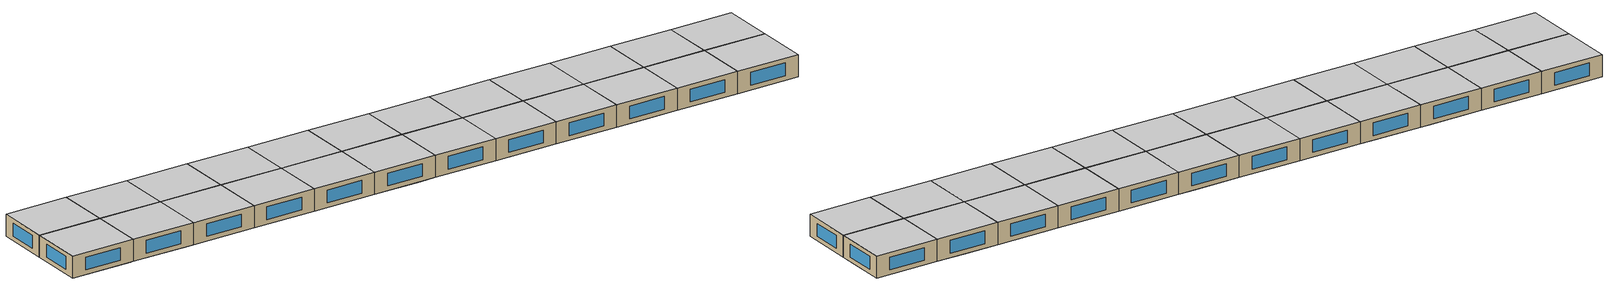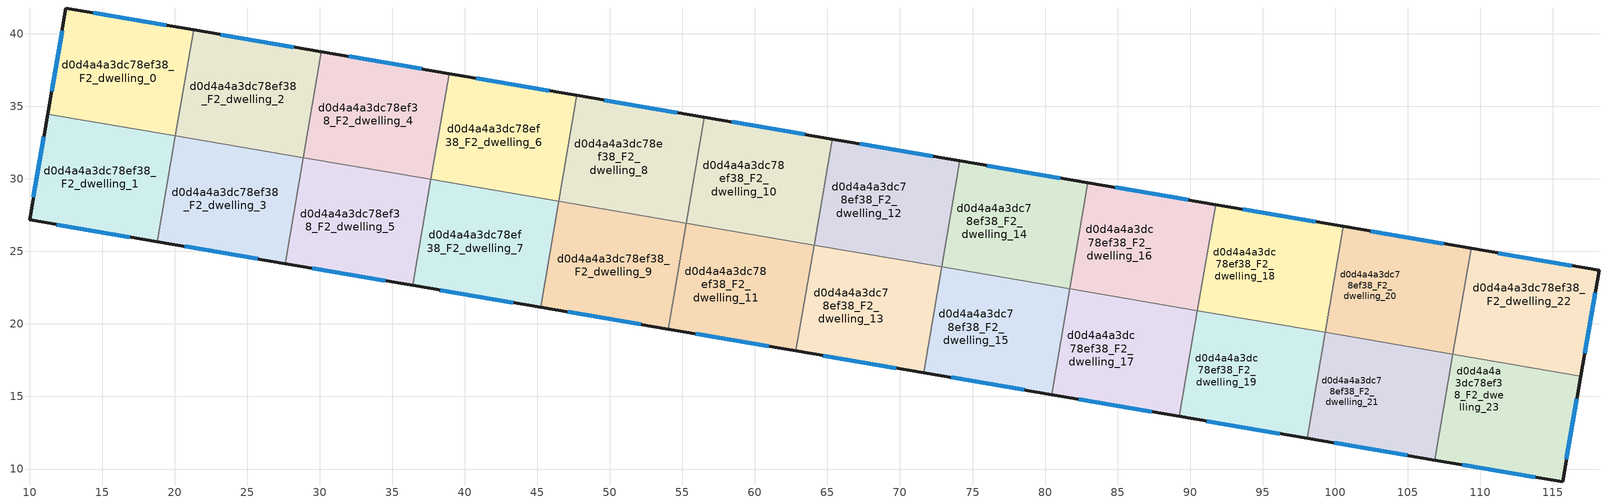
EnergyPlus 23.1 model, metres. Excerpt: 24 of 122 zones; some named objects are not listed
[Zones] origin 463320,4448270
d0d4a4a3dc78ef38_F2_dwelling_0
 floor to d0d4a4a3dc78ef38_F1_dwelling_0 (EU_floor_Construction): 20.95,40.33 19.7,33.03 11.25,34.47 12.51,41.78 z6
 floor to d0d4a4a3dc78ef38_F1_dwelling_2 (EU_floor_Construction): 21.3,40.27 20.06,32.97 19.7,33.03 20.95,40.33 z6
 wall outside (EU_wall_Construction): 21.3,40.27 12.51,41.78 11.25,34.47 z6:9
 wall to d0d4a4a3dc78ef38_F2_dwelling_1 (EU_wall_Construction): 11.25,34.47 20.05,32.96 z6:9
 wall to d0d4a4a3dc78ef38_F2_dwelling_2 (EU_wall_Construction): 20.06,32.97 21.3,40.27 z6:9
 window (EU_Window_Construction): 12.24,40.21 11.52,36.03 / 19.42,40.59 14.39,41.45 z6.64:8.36
 ceiling to d0d4a4a3dc78ef38_F3_dwelling_0 (EU_floor_Construction): 20.05,32.96 21.3,40.27 12.51,41.78 11.25,34.47 z9
d0d4a4a3dc78ef38_F2_dwelling_1
 floor to d0d4a4a3dc78ef38_F1_dwelling_1 (EU_floor_Construction): 19.7,33.02 18.46,25.72 10,27.17 11.25,34.47 z6
 floor to d0d4a4a3dc78ef38_F1_dwelling_3 (EU_floor_Construction): 20.05,32.96 18.81,25.66 18.46,25.72 19.7,33.02 z6
 wall outside (EU_wall_Construction): 11.25,34.47 10,27.17 18.81,25.66 z6:9
 wall to d0d4a4a3dc78ef38_F2_dwelling_3 (EU_wall_Construction): 18.81,25.66 20.05,32.96 z6:9
 window (EU_Window_Construction): 10.98,32.91 10.27,28.73 / 11.88,26.85 16.92,25.99 z6.64:8.36
 ceiling to d0d4a4a3dc78ef38_F3_dwelling_1 (EU_floor_Construction): 18.81,25.66 20.05,32.96 11.25,34.47 10,27.17 z9
d0d4a4a3dc78ef38_F2_dwelling_10
 floor to d0d4a4a3dc78ef38_F1_dwelling_10 (EU_floor_Construction): 63.22,33.1 61.97,25.8 55.27,26.95 56.52,34.25 z6
 floor to d0d4a4a3dc78ef38_F1_dwelling_12 (EU_floor_Construction): 65.33,32.74 64.08,25.44 61.97,25.8 63.22,33.1 z6
 wall outside (EU_wall_Construction): 65.33,32.74 56.52,34.25 z6:9
 wall to d0d4a4a3dc78ef38_F2_dwelling_11 (EU_wall_Construction): 55.27,26.95 64.08,25.44 z6:9
 wall to d0d4a4a3dc78ef38_F2_dwelling_8 (EU_wall_Construction): 56.52,34.25 55.27,26.95 z6:9
 wall to d0d4a4a3dc78ef38_F2_dwelling_12 (EU_wall_Construction): 64.08,25.44 65.33,32.74 z6:9
 window (EU_Window_Construction): 63.44,33.07 58.41,33.93 z6.64:8.36
 ceiling to d0d4a4a3dc78ef38_F3_dwelling_10 (EU_floor_Construction): 64.08,25.44 65.33,32.74 56.52,34.25 55.27,26.95 z9
d0d4a4a3dc78ef38_F2_dwelling_11
 floor to d0d4a4a3dc78ef38_F1_dwelling_11 (EU_floor_Construction): 61.97,25.8 60.72,18.5 54.03,19.65 55.27,26.95 z6
 floor to d0d4a4a3dc78ef38_F1_dwelling_13 (EU_floor_Construction): 64.08,25.44 62.83,18.14 60.72,18.5 61.97,25.8 z6
 wall outside (EU_wall_Construction): 54.03,19.64 62.83,18.14 z6:9
 wall to d0d4a4a3dc78ef38_F2_dwelling_9 (EU_wall_Construction): 55.27,26.95 54.03,19.64 z6:9
 wall to d0d4a4a3dc78ef38_F2_dwelling_13 (EU_wall_Construction): 62.83,18.14 64.08,25.44 z6:9
 window (EU_Window_Construction): 55.91,19.32 60.94,18.46 z6.64:8.36
 ceiling to d0d4a4a3dc78ef38_F3_dwelling_11 (EU_floor_Construction): 62.83,18.14 64.08,25.44 55.27,26.95 54.03,19.64 z9
d0d4a4a3dc78ef38_F2_dwelling_12
 floor to d0d4a4a3dc78ef38_F1_dwelling_12 (EU_floor_Construction): 71.67,31.66 70.42,24.36 64.08,25.44 65.33,32.74 z6
 floor to d0d4a4a3dc78ef38_F1_dwelling_14 (EU_floor_Construction): 74.14,31.24 72.89,23.94 70.42,24.36 71.67,31.66 z6
 wall outside (EU_wall_Construction): 74.14,31.24 65.33,32.74 z6:9
 wall to d0d4a4a3dc78ef38_F2_dwelling_14 (EU_wall_Construction): 72.89,23.94 74.14,31.24 z6:9
 wall to d0d4a4a3dc78ef38_F2_dwelling_13 (EU_wall_Construction): 64.08,25.44 72.89,23.94 z6:9
 window (EU_Window_Construction): 72.25,31.56 67.22,32.42 z6.64:8.36
 ceiling to d0d4a4a3dc78ef38_F3_dwelling_12 (EU_floor_Construction): 72.89,23.94 74.14,31.24 65.33,32.74 64.08,25.44 z9
d0d4a4a3dc78ef38_F2_dwelling_13
 floor to d0d4a4a3dc78ef38_F1_dwelling_13 (EU_floor_Construction): 70.42,24.36 69.17,17.06 62.83,18.14 64.08,25.44 z6
 floor to d0d4a4a3dc78ef38_F1_dwelling_15 (EU_floor_Construction): 72.89,23.94 71.64,16.63 69.17,17.06 70.42,24.36 z6
 wall outside (EU_wall_Construction): 62.83,18.14 71.64,16.63 z6:9
 wall to d0d4a4a3dc78ef38_F2_dwelling_15 (EU_wall_Construction): 71.64,16.63 72.89,23.94 z6:9
 window (EU_Window_Construction): 64.72,17.82 69.75,16.96 z6.64:8.36
 ceiling to d0d4a4a3dc78ef38_F3_dwelling_13 (EU_floor_Construction): 71.64,16.63 72.89,23.94 64.08,25.44 62.83,18.14 z9
d0d4a4a3dc78ef38_F2_dwelling_14
 floor to d0d4a4a3dc78ef38_F1_dwelling_14 (EU_floor_Construction): 80.12,30.21 78.88,22.91 72.89,23.94 74.14,31.24 z6
 floor to d0d4a4a3dc78ef38_F1_dwelling_16 (EU_floor_Construction): 82.94,29.73 81.69,22.43 78.88,22.91 80.12,30.21 z6
 wall outside (EU_wall_Construction): 82.94,29.73 74.14,31.24 z6:9
 wall to d0d4a4a3dc78ef38_F2_dwelling_15 (EU_wall_Construction): 72.89,23.94 81.69,22.43 z6:9
 wall to d0d4a4a3dc78ef38_F2_dwelling_16 (EU_wall_Construction): 81.69,22.43 82.94,29.73 z6:9
 window (EU_Window_Construction): 81.05,30.05 76.02,30.91 z6.64:8.36
 ceiling to d0d4a4a3dc78ef38_F3_dwelling_14 (EU_floor_Construction): 81.69,22.43 82.94,29.73 74.14,31.24 72.89,23.94 z9
d0d4a4a3dc78ef38_F2_dwelling_15
 floor to d0d4a4a3dc78ef38_F1_dwelling_15 (EU_floor_Construction): 78.87,22.91 77.63,15.61 71.64,16.63 72.89,23.94 z6
 floor to d0d4a4a3dc78ef38_F1_dwelling_17 (EU_floor_Construction): 81.69,22.43 80.44,15.13 77.63,15.61 78.87,22.91 z6
 wall outside (EU_wall_Construction): 71.64,16.63 80.44,15.13 z6:9
 wall to d0d4a4a3dc78ef38_F2_dwelling_17 (EU_wall_Construction): 80.44,15.13 81.69,22.43 z6:9
 window (EU_Window_Construction): 73.52,16.31 78.56,15.45 z6.64:8.36
 ceiling to d0d4a4a3dc78ef38_F3_dwelling_15 (EU_floor_Construction): 80.44,15.13 81.69,22.43 72.89,23.94 71.64,16.63 z9
d0d4a4a3dc78ef38_F2_dwelling_16
 floor to d0d4a4a3dc78ef38_F1_dwelling_16 (EU_floor_Construction): 88.58,28.77 87.33,21.47 81.69,22.43 82.94,29.73 z6
 floor to d0d4a4a3dc78ef38_F1_dwelling_18 (EU_floor_Construction): 91.75,28.22 90.5,20.92 87.33,21.47 88.58,28.77 z6
 wall outside (EU_wall_Construction): 91.75,28.22 82.94,29.73 z6:9
 wall to d0d4a4a3dc78ef38_F2_dwelling_17 (EU_wall_Construction): 81.69,22.43 90.5,20.92 z6:9
 wall to d0d4a4a3dc78ef38_F2_dwelling_18 (EU_wall_Construction): 90.5,20.92 91.75,28.22 z6:9
 window (EU_Window_Construction): 89.86,28.55 84.83,29.41 z6.64:8.36
 ceiling to d0d4a4a3dc78ef38_F3_dwelling_16 (EU_floor_Construction): 90.5,20.92 91.75,28.22 82.94,29.73 81.69,22.43 z9
d0d4a4a3dc78ef38_F2_dwelling_17
 floor to d0d4a4a3dc78ef38_F1_dwelling_17 (EU_floor_Construction): 87.33,21.47 86.08,14.17 80.44,15.13 81.69,22.43 z6
 floor to d0d4a4a3dc78ef38_F1_dwelling_19 (EU_floor_Construction): 90.5,20.92 89.25,13.62 86.08,14.17 87.33,21.47 z6
 wall outside (EU_wall_Construction): 80.44,15.13 89.25,13.62 z6:9
 wall to d0d4a4a3dc78ef38_F2_dwelling_19 (EU_wall_Construction): 89.25,13.62 90.5,20.92 z6:9
 window (EU_Window_Construction): 82.33,14.81 87.37,13.95 z6.64:8.36
 ceiling to d0d4a4a3dc78ef38_F3_dwelling_17 (EU_floor_Construction): 89.25,13.62 90.5,20.92 81.69,22.43 80.44,15.13 z9
d0d4a4a3dc78ef38_F2_dwelling_18
 floor to d0d4a4a3dc78ef38_F1_dwelling_18 (EU_floor_Construction): 97.03,27.32 95.79,20.02 90.5,20.92 91.75,28.22 z6
 floor to d0d4a4a3dc78ef38_F1_dwelling_20 (EU_floor_Construction): 100.56,26.72 99.31,19.42 95.79,20.02 97.03,27.32 z6
 wall outside (EU_wall_Construction): 100.56,26.72 91.75,28.22 z6:9
 wall to d0d4a4a3dc78ef38_F2_dwelling_20 (EU_wall_Construction): 99.31,19.42 100.56,26.72 z6:9
 wall to d0d4a4a3dc78ef38_F2_dwelling_19 (EU_wall_Construction): 90.5,20.92 99.31,19.42 z6:9
 window (EU_Window_Construction): 98.67,27.04 93.64,27.9 z6.64:8.36
 ceiling to d0d4a4a3dc78ef38_F3_dwelling_18 (EU_floor_Construction): 99.31,19.42 100.56,26.72 91.75,28.22 90.5,20.92 z9
d0d4a4a3dc78ef38_F2_dwelling_19
 floor to d0d4a4a3dc78ef38_F1_dwelling_19 (EU_floor_Construction): 95.79,20.02 94.54,12.72 89.25,13.62 90.5,20.92 z6
 floor to d0d4a4a3dc78ef38_F1_dwelling_21 (EU_floor_Construction): 99.31,19.42 98.06,12.12 94.54,12.72 95.79,20.02 z6
 wall outside (EU_wall_Construction): 89.25,13.62 98.06,12.12 z6:9
 wall to d0d4a4a3dc78ef38_F2_dwelling_21 (EU_wall_Construction): 98.06,12.12 99.31,19.42 z6:9
 window (EU_Window_Construction): 91.14,13.3 96.17,12.44 z6.64:8.36
 ceiling to d0d4a4a3dc78ef38_F3_dwelling_19 (EU_floor_Construction): 98.06,12.12 99.31,19.42 90.5,20.92 89.25,13.62 z9
d0d4a4a3dc78ef38_F2_dwelling_2
 floor to d0d4a4a3dc78ef38_F1_dwelling_2 (EU_floor_Construction): 29.4,38.89 28.16,31.58 20.06,32.97 21.3,40.27 z6
 floor to d0d4a4a3dc78ef38_F1_dwelling_4 (EU_floor_Construction): 30.11,38.77 28.86,31.46 28.16,31.58 29.4,38.89 z6
 wall outside (EU_wall_Construction): 30.11,38.77 21.3,40.27 z6:9
 wall to d0d4a4a3dc78ef38_F2_dwelling_4 (EU_wall_Construction): 28.86,31.46 30.11,38.77 z6:9
 wall to d0d4a4a3dc78ef38_F2_dwelling_3 (EU_wall_Construction): 20.06,32.97 28.86,31.46 z6:9
 window (EU_Window_Construction): 28.22,39.09 23.19,39.95 z6.64:8.36
 ceiling to d0d4a4a3dc78ef38_F3_dwelling_2 (EU_floor_Construction): 28.86,31.46 30.11,38.77 21.3,40.27 20.06,32.97 z9
d0d4a4a3dc78ef38_F2_dwelling_20
 floor to d0d4a4a3dc78ef38_F1_dwelling_20 (EU_floor_Construction): 105.49,25.87 104.24,18.58 99.31,19.42 100.56,26.72 z6
 floor to d0d4a4a3dc78ef38_F1_dwelling_22 (EU_floor_Construction): 109.36,25.21 108.53,20.35 104.66,21.01 105.49,25.87 z6
 floor to d0d4a4a3dc78ef38_F1_dwelling_24 (EU_floor_Construction): 108.53,20.35 108.12,17.91 104.24,18.58 104.66,21.01 z6
 wall outside (EU_wall_Construction): 109.36,25.21 100.56,26.72 z6:9
 wall to d0d4a4a3dc78ef38_F2_dwelling_21 (EU_wall_Construction): 99.31,19.42 108.12,17.91 z6:9
 wall to d0d4a4a3dc78ef38_F2_dwelling_22 (EU_wall_Construction): 108.12,17.92 109.36,25.21 z6:9
 window (EU_Window_Construction): 107.48,25.53 102.44,26.4 z6.64:8.36
 ceiling to d0d4a4a3dc78ef38_F3_dwelling_20 (EU_floor_Construction): 108.12,17.91 109.36,25.21 100.56,26.72 99.31,19.42 z9
d0d4a4a3dc78ef38_F2_dwelling_21
 floor to d0d4a4a3dc78ef38_F1_dwelling_23 (EU_floor_Construction): 108.12,17.91 106.87,10.61 102.99,11.28 104.24,18.58 z6
 floor adiabatic (EU_floor_Construction): 104.24,18.58 102.99,11.28 98.06,12.12 99.31,19.42 z6
 wall outside (EU_wall_Construction): 98.06,12.12 106.87,10.61 z6:9
 wall to d0d4a4a3dc78ef38_F2_dwelling_23 (EU_wall_Construction): 106.87,10.61 108.12,17.91 z6:9
 window (EU_Window_Construction): 99.95,11.8 104.98,10.94 z6.64:8.36
 ceiling to d0d4a4a3dc78ef38_F3_dwelling_21 (EU_floor_Construction): 106.87,10.61 108.12,17.91 99.31,19.42 98.06,12.12 z9
d0d4a4a3dc78ef38_F2_dwelling_22
 floor to d0d4a4a3dc78ef38_F1_dwelling_22 (EU_floor_Construction): 118.18,23.7 117.34,18.84 108.53,20.35 109.36,25.21 z6
 floor to d0d4a4a3dc78ef38_F1_dwelling_24 (EU_floor_Construction): 117.34,18.84 116.93,16.41 108.12,17.92 108.53,20.35 z6
 wall outside (EU_wall_Construction): 116.93,16.41 118.18,23.7 109.36,25.21 z6:9
 wall to d0d4a4a3dc78ef38_F2_dwelling_23 (EU_wall_Construction): 108.12,17.92 116.93,16.41 z6:9
 window (EU_Window_Construction): 117.2,17.97 117.91,22.14 / 116.29,24.03 111.25,24.89 z6.64:8.36
 ceiling to d0d4a4a3dc78ef38_F3_dwelling_22 (EU_floor_Construction): 116.93,16.41 118.18,23.7 109.36,25.21 108.12,17.92 z9
d0d4a4a3dc78ef38_F2_dwelling_23
 floor to d0d4a4a3dc78ef38_F1_dwelling_23 (EU_floor_Construction): 112.7,17.13 111.45,9.83 106.87,10.61 108.12,17.91 z6
 floor to d0d4a4a3dc78ef38_F1_dwelling_24 (EU_floor_Construction): 116.93,16.41 115.67,9.11 111.45,9.83 112.7,17.13 108.12,17.91 z6
 wall outside (EU_wall_Construction): 106.87,10.61 115.67,9.11 116.93,16.41 z6:9
 window (EU_Window_Construction): 115.94,10.67 116.66,14.85 / 108.75,10.29 113.78,9.43 z6.64:8.36
 ceiling to d0d4a4a3dc78ef38_F3_dwelling_23 (EU_floor_Construction): 115.67,9.11 116.93,16.41 108.12,17.92 106.87,10.61 z9
d0d4a4a3dc78ef38_F2_dwelling_3
 floor to d0d4a4a3dc78ef38_F1_dwelling_3 (EU_floor_Construction): 28.16,31.58 26.91,24.28 18.81,25.66 20.06,32.97 z6
 floor to d0d4a4a3dc78ef38_F1_dwelling_5 (EU_floor_Construction): 28.86,31.46 27.61,24.16 26.91,24.28 28.16,31.58 z6
 wall outside (EU_wall_Construction): 18.81,25.66 27.61,24.16 z6:9
 wall to d0d4a4a3dc78ef38_F2_dwelling_5 (EU_wall_Construction): 27.61,24.16 28.86,31.46 z6:9
 window (EU_Window_Construction): 20.69,25.34 25.72,24.48 z6.64:8.36
 ceiling to d0d4a4a3dc78ef38_F3_dwelling_3 (EU_floor_Construction): 27.61,24.16 28.86,31.46 20.06,32.97 18.81,25.66 z9
d0d4a4a3dc78ef38_F2_dwelling_4
 floor to d0d4a4a3dc78ef38_F1_dwelling_4 (EU_floor_Construction): 37.86,37.44 36.61,30.14 28.86,31.46 30.11,38.77 z6
 floor to d0d4a4a3dc78ef38_F1_dwelling_6 (EU_floor_Construction): 38.91,37.26 37.66,29.96 36.61,30.14 37.86,37.44 z6
 wall outside (EU_wall_Construction): 38.91,37.26 30.11,38.77 z6:9
 wall to d0d4a4a3dc78ef38_F2_dwelling_6 (EU_wall_Construction): 37.66,29.96 38.91,37.26 z6:9
 wall to d0d4a4a3dc78ef38_F2_dwelling_5 (EU_wall_Construction): 28.86,31.46 37.66,29.96 z6:9
 window (EU_Window_Construction): 37.03,37.58 31.99,38.44 z6.64:8.36
 ceiling to d0d4a4a3dc78ef38_F3_dwelling_4 (EU_floor_Construction): 37.66,29.96 38.91,37.26 30.11,38.77 28.86,31.46 z9
d0d4a4a3dc78ef38_F2_dwelling_5
 floor to d0d4a4a3dc78ef38_F1_dwelling_5 (EU_floor_Construction): 36.61,30.14 35.36,22.84 27.61,24.16 28.86,31.46 z6
 floor to d0d4a4a3dc78ef38_F1_dwelling_7 (EU_floor_Construction): 37.66,29.96 36.41,22.66 35.36,22.84 36.61,30.14 z6
 wall outside (EU_wall_Construction): 27.61,24.16 36.41,22.66 z6:9
 wall to d0d4a4a3dc78ef38_F2_dwelling_7 (EU_wall_Construction): 36.41,22.66 37.66,29.96 z6:9
 window (EU_Window_Construction): 29.5,23.84 34.53,22.98 z6.64:8.36
 ceiling to d0d4a4a3dc78ef38_F3_dwelling_5 (EU_floor_Construction): 36.41,22.66 37.66,29.96 28.86,31.46 27.61,24.16 z9
d0d4a4a3dc78ef38_F2_dwelling_6
 floor to d0d4a4a3dc78ef38_F1_dwelling_6 (EU_floor_Construction): 46.31,36 45.06,28.69 37.66,29.96 38.91,37.26 z6
 floor to d0d4a4a3dc78ef38_F1_dwelling_8 (EU_floor_Construction): 47.72,35.75 46.47,28.45 45.06,28.69 46.31,36 z6
 wall outside (EU_wall_Construction): 47.72,35.75 38.91,37.26 z6:9
 wall to d0d4a4a3dc78ef38_F2_dwelling_7 (EU_wall_Construction): 37.66,29.96 46.47,28.45 45.22,21.15 z6:9
 wall to d0d4a4a3dc78ef38_F2_dwelling_9 (EU_wall_Construction): 45.22,21.15 46.47,28.45 z6:9
 wall to d0d4a4a3dc78ef38_F2_dwelling_8 (EU_wall_Construction): 46.47,28.45 47.72,35.75 z6:9
 window (EU_Window_Construction): 45.83,36.08 40.8,36.94 z6.64:8.36
 ceiling to d0d4a4a3dc78ef38_F3_dwelling_6 (EU_floor_Construction): 46.47,28.45 47.72,35.75 38.91,37.26 37.66,29.96 z9
d0d4a4a3dc78ef38_F2_dwelling_7
 floor to d0d4a4a3dc78ef38_F1_dwelling_7 (EU_floor_Construction): 45.06,28.69 43.81,21.39 36.41,22.66 37.66,29.96 z6
 floor to d0d4a4a3dc78ef38_F1_dwelling_9 (EU_floor_Construction): 46.47,28.45 45.22,21.15 43.81,21.39 45.06,28.69 z6
 wall outside (EU_wall_Construction): 36.41,22.66 45.22,21.15 z6:9
 window (EU_Window_Construction): 38.3,22.33 43.33,21.47 z6.64:8.36
 ceiling to d0d4a4a3dc78ef38_F3_dwelling_7 (EU_floor_Construction): 45.22,21.15 46.47,28.45 37.66,29.96 36.41,22.66 z9
d0d4a4a3dc78ef38_F2_dwelling_8
 floor to d0d4a4a3dc78ef38_F1_dwelling_8 (EU_floor_Construction): 54.76,34.55 53.51,27.25 46.47,28.45 47.72,35.75 z6
 floor to d0d4a4a3dc78ef38_F1_dwelling_10 (EU_floor_Construction): 56.52,34.25 55.27,26.95 53.51,27.25 54.76,34.55 z6
 wall outside (EU_wall_Construction): 56.52,34.25 47.72,35.75 z6:9
 wall to d0d4a4a3dc78ef38_F2_dwelling_9 (EU_wall_Construction): 46.47,28.45 55.27,26.95 z6:9
 window (EU_Window_Construction): 54.64,34.57 49.6,35.43 z6.64:8.36
 ceiling to d0d4a4a3dc78ef38_F3_dwelling_8 (EU_floor_Construction): 55.27,26.95 56.52,34.25 47.72,35.75 46.47,28.45 z9
d0d4a4a3dc78ef38_F2_dwelling_9
 floor adiabatic (EU_floor_Construction): 55.27,26.95 54.03,19.64 45.22,21.15 46.47,28.45 z6
 wall outside (EU_wall_Construction): 45.22,21.15 54.03,19.64 z6:9
 window (EU_Window_Construction): 47.11,20.83 52.14,19.97 z6.64:8.36
 ceiling to d0d4a4a3dc78ef38_F3_dwelling_9 (EU_floor_Construction): 54.03,19.64 55.27,26.95 46.47,28.45 45.22,21.15 z9
[Building]
EU S2 Campaign: North Axis=0; Terrain=City; Solar Distribution=FullExterior
[Site:Location]
Yerevan-Zvartnots.Intl.AP: Latitude=40.15; Longitude=44.383; Time Zone=4; Elevation=854
[SizingPeriod:WeatherFileDays]
AnnualSizingPeriod: Begin Month=1; Begin Day of Month=1; End Month=12; End Day of Month=31; Day of Week for Start Day=Monday; Use Weather File Daylight Saving Period=No; Use Weather File Rain and Snow Indicators=No
[MATERIAL]
EU_InternalMass_Material: Roughness=MediumRough; Thickness=0.1; Conductivity=1; Density=1800; Specific Heat=900; Thermal Absorptance=0.9; Solar Absorptance=0.7; Visible Absorptance=0.7
[MATERIAL:NOMASS] Roughness=MediumRough; Thermal Absorptance=0.9; Solar Absorptance=0.7; Visible Absorptance=0.7
Name | Thermal Resistance
EU_wall_NoMass | 1.05043
EU_floor_NoMass | 0.478065
[WINDOWMATERIAL:SIMPLEGLAZINGSYSTEM]
EU_Window_SimpleGlazing: UFactor=2.5566; Solar Heat Gain Coefficient=0.75; Visible Transmittance=0.75
[CONSTRUCTION]
EU_wall_Construction: EU_wall_NoMass
EU_floor_Construction: EU_floor_NoMass
EU_Window_Construction: EU_Window_SimpleGlazing
EU_InternalMass_Construction: EU_InternalMass_Material
[ZONE] Type=1; Multiplier=1; Ceiling Height=autocalculate; Floor Area=autocalculate; Part of Total Floor Area=Yes
Name | Volume
d0d4a4a3dc78ef38_F2_dwelling_0 | 198.545
d0d4a4a3dc78ef38_F2_dwelling_1; d0d4a4a3dc78ef38_F2_dwelling_14 | 198.53
d0d4a4a3dc78ef38_F2_dwelling_10 | 198.547
d0d4a4a3dc78ef38_F2_dwelling_11; d0d4a4a3dc78ef38_F2_dwelling_13 | 198.533
d0d4a4a3dc78ef38_F2_dwelling_12; d0d4a4a3dc78ef38_F2_dwelling_20 | 198.52
d0d4a4a3dc78ef38_F2_dwelling_15 | 198.542
d0d4a4a3dc78ef38_F2_dwelling_16 | 198.549
d0d4a4a3dc78ef38_F2_dwelling_17 | 198.564
d0d4a4a3dc78ef38_F2_dwelling_18 | 198.514
d0d4a4a3dc78ef38_F2_dwelling_19 | 198.536
d0d4a4a3dc78ef38_F2_dwelling_2 | 198.519
d0d4a4a3dc78ef38_F2_dwelling_21 | 198.556
d0d4a4a3dc78ef38_F2_dwelling_22; d0d4a4a3dc78ef38_F2_dwelling_3 | 198.531
d0d4a4a3dc78ef38_F2_dwelling_23 | 198.546
d0d4a4a3dc78ef38_F2_dwelling_4 | 198.548
d0d4a4a3dc78ef38_F2_dwelling_5 | 198.56
d0d4a4a3dc78ef38_F2_dwelling_6 | 198.539
d0d4a4a3dc78ef38_F2_dwelling_7 | 198.523
d0d4a4a3dc78ef38_F2_dwelling_8 | 198.534
d0d4a4a3dc78ef38_F2_dwelling_9 | 198.537
[INTERNALMASS] Construction=EU_InternalMass_Construction
Name | Zone or ZoneList | Surface Area
d0d4a4a3dc78ef38_F2_dwelling_0_EU_InternalMass | d0d4a4a3dc78ef38_F2_dwelling_0 | 66.1833
d0d4a4a3dc78ef38_F2_dwelling_1_EU_InternalMass | d0d4a4a3dc78ef38_F2_dwelling_1 | 66.1776
d0d4a4a3dc78ef38_F2_dwelling_2_EU_InternalMass | d0d4a4a3dc78ef38_F2_dwelling_2 | 66.1735
d0d4a4a3dc78ef38_F2_dwelling_3_EU_InternalMass | d0d4a4a3dc78ef38_F2_dwelling_3 | 66.1829
d0d4a4a3dc78ef38_F2_dwelling_4_EU_InternalMass | d0d4a4a3dc78ef38_F2_dwelling_4 | 66.1764
d0d4a4a3dc78ef38_F2_dwelling_5_EU_InternalMass | d0d4a4a3dc78ef38_F2_dwelling_5 | 66.1832
d0d4a4a3dc78ef38_F2_dwelling_6_EU_InternalMass | d0d4a4a3dc78ef38_F2_dwelling_6 | 66.1834
d0d4a4a3dc78ef38_F2_dwelling_7_EU_InternalMass | d0d4a4a3dc78ef38_F2_dwelling_7 | 66.1763
d0d4a4a3dc78ef38_F2_dwelling_8_EU_InternalMass | d0d4a4a3dc78ef38_F2_dwelling_8 | 66.178
d0d4a4a3dc78ef38_F2_dwelling_9_EU_InternalMass | d0d4a4a3dc78ef38_F2_dwelling_9 | 66.1815
d0d4a4a3dc78ef38_F2_dwelling_10_EU_InternalMass | d0d4a4a3dc78ef38_F2_dwelling_10 | 66.1824
d0d4a4a3dc78ef38_F2_dwelling_11_EU_InternalMass | d0d4a4a3dc78ef38_F2_dwelling_11 | 66.1796
d0d4a4a3dc78ef38_F2_dwelling_12_EU_InternalMass | d0d4a4a3dc78ef38_F2_dwelling_12 | 66.1736
d0d4a4a3dc78ef38_F2_dwelling_13_EU_InternalMass | d0d4a4a3dc78ef38_F2_dwelling_13 | 66.1788
d0d4a4a3dc78ef38_F2_dwelling_14_EU_InternalMass | d0d4a4a3dc78ef38_F2_dwelling_14 | 66.1765
d0d4a4a3dc78ef38_F2_dwelling_15_EU_InternalMass | d0d4a4a3dc78ef38_F2_dwelling_15 | 66.1805
d0d4a4a3dc78ef38_F2_dwelling_16_EU_InternalMass | d0d4a4a3dc78ef38_F2_dwelling_16 | 66.1829
d0d4a4a3dc78ef38_F2_dwelling_17_EU_InternalMass | d0d4a4a3dc78ef38_F2_dwelling_17 | 66.186
d0d4a4a3dc78ef38_F2_dwelling_18_EU_InternalMass | d0d4a4a3dc78ef38_F2_dwelling_18 | 66.1734
d0d4a4a3dc78ef38_F2_dwelling_19_EU_InternalMass | d0d4a4a3dc78ef38_F2_dwelling_19 | 66.181
d0d4a4a3dc78ef38_F2_dwelling_20_EU_InternalMass | d0d4a4a3dc78ef38_F2_dwelling_20 | 66.1735
d0d4a4a3dc78ef38_F2_dwelling_21_EU_InternalMass | d0d4a4a3dc78ef38_F2_dwelling_21 | 66.1856
d0d4a4a3dc78ef38_F2_dwelling_22_EU_InternalMass | d0d4a4a3dc78ef38_F2_dwelling_22 | 66.1774
d0d4a4a3dc78ef38_F2_dwelling_23_EU_InternalMass | d0d4a4a3dc78ef38_F2_dwelling_23 | 66.1834
[OTHEREQUIPMENT] Fuel Type=Electricity; Design Level Calculation Method=Watts/Area; Power per Zone Floor Area=1; Fraction Latent=0; Fraction Radiant=0; Fraction Lost=0; Carbon Dioxide Generation Rate=0; EndUse Subcategory=EU_Step8_InternalGains
Name | Zone or ZoneList or Space or SpaceList | Schedule
EU_Step8_InternalGain_d0d4a4a3dc78ef38_F2_dwelling_0_f000 | d0d4a4a3dc78ef38_F2_dwelling_0 | EU_Step8_GainSchedule_d0d4a4a3dc78ef38_F2_dwelling_0_f000
EU_Step8_InternalGain_d0d4a4a3dc78ef38_F2_dwelling_1_f000 | d0d4a4a3dc78ef38_F2_dwelling_1 | EU_Step8_GainSchedule_d0d4a4a3dc78ef38_F2_dwelling_1_f000
EU_Step8_InternalGain_d0d4a4a3dc78ef38_F2_dwelling_2_f000 | d0d4a4a3dc78ef38_F2_dwelling_2 | EU_Step8_GainSchedule_d0d4a4a3dc78ef38_F2_dwelling_2_f000
EU_Step8_InternalGain_d0d4a4a3dc78ef38_F2_dwelling_3_f000 | d0d4a4a3dc78ef38_F2_dwelling_3 | EU_Step8_GainSchedule_d0d4a4a3dc78ef38_F2_dwelling_3_f000
EU_Step8_InternalGain_d0d4a4a3dc78ef38_F2_dwelling_4_f000 | d0d4a4a3dc78ef38_F2_dwelling_4 | EU_Step8_GainSchedule_d0d4a4a3dc78ef38_F2_dwelling_4_f000
EU_Step8_InternalGain_d0d4a4a3dc78ef38_F2_dwelling_5_f000 | d0d4a4a3dc78ef38_F2_dwelling_5 | EU_Step8_GainSchedule_d0d4a4a3dc78ef38_F2_dwelling_5_f000
EU_Step8_InternalGain_d0d4a4a3dc78ef38_F2_dwelling_6_f000 | d0d4a4a3dc78ef38_F2_dwelling_6 | EU_Step8_GainSchedule_d0d4a4a3dc78ef38_F2_dwelling_6_f000
EU_Step8_InternalGain_d0d4a4a3dc78ef38_F2_dwelling_7_f000 | d0d4a4a3dc78ef38_F2_dwelling_7 | EU_Step8_GainSchedule_d0d4a4a3dc78ef38_F2_dwelling_7_f000
EU_Step8_InternalGain_d0d4a4a3dc78ef38_F2_dwelling_8_f000 | d0d4a4a3dc78ef38_F2_dwelling_8 | EU_Step8_GainSchedule_d0d4a4a3dc78ef38_F2_dwelling_8_f000
EU_Step8_InternalGain_d0d4a4a3dc78ef38_F2_dwelling_9_f000 | d0d4a4a3dc78ef38_F2_dwelling_9 | EU_Step8_GainSchedule_d0d4a4a3dc78ef38_F2_dwelling_9_f000
EU_Step8_InternalGain_d0d4a4a3dc78ef38_F2_dwelling_10_f000 | d0d4a4a3dc78ef38_F2_dwelling_10 | EU_Step8_GainSchedule_d0d4a4a3dc78ef38_F2_dwelling_10_f000
EU_Step8_InternalGain_d0d4a4a3dc78ef38_F2_dwelling_11_f000 | d0d4a4a3dc78ef38_F2_dwelling_11 | EU_Step8_GainSchedule_d0d4a4a3dc78ef38_F2_dwelling_11_f000
EU_Step8_InternalGain_d0d4a4a3dc78ef38_F2_dwelling_12_f000 | d0d4a4a3dc78ef38_F2_dwelling_12 | EU_Step8_GainSchedule_d0d4a4a3dc78ef38_F2_dwelling_12_f000
EU_Step8_InternalGain_d0d4a4a3dc78ef38_F2_dwelling_13_f000 | d0d4a4a3dc78ef38_F2_dwelling_13 | EU_Step8_GainSchedule_d0d4a4a3dc78ef38_F2_dwelling_13_f000
EU_Step8_InternalGain_d0d4a4a3dc78ef38_F2_dwelling_14_f000 | d0d4a4a3dc78ef38_F2_dwelling_14 | EU_Step8_GainSchedule_d0d4a4a3dc78ef38_F2_dwelling_14_f000
EU_Step8_InternalGain_d0d4a4a3dc78ef38_F2_dwelling_15_f000 | d0d4a4a3dc78ef38_F2_dwelling_15 | EU_Step8_GainSchedule_d0d4a4a3dc78ef38_F2_dwelling_15_f000
EU_Step8_InternalGain_d0d4a4a3dc78ef38_F2_dwelling_16_f000 | d0d4a4a3dc78ef38_F2_dwelling_16 | EU_Step8_GainSchedule_d0d4a4a3dc78ef38_F2_dwelling_16_f000
EU_Step8_InternalGain_d0d4a4a3dc78ef38_F2_dwelling_17_f000 | d0d4a4a3dc78ef38_F2_dwelling_17 | EU_Step8_GainSchedule_d0d4a4a3dc78ef38_F2_dwelling_17_f000
EU_Step8_InternalGain_d0d4a4a3dc78ef38_F2_dwelling_18_f000 | d0d4a4a3dc78ef38_F2_dwelling_18 | EU_Step8_GainSchedule_d0d4a4a3dc78ef38_F2_dwelling_18_f000
EU_Step8_InternalGain_d0d4a4a3dc78ef38_F2_dwelling_19_f000 | d0d4a4a3dc78ef38_F2_dwelling_19 | EU_Step8_GainSchedule_d0d4a4a3dc78ef38_F2_dwelling_19_f000
EU_Step8_InternalGain_d0d4a4a3dc78ef38_F2_dwelling_20_f000 | d0d4a4a3dc78ef38_F2_dwelling_20 | EU_Step8_GainSchedule_d0d4a4a3dc78ef38_F2_dwelling_20_f000
EU_Step8_InternalGain_d0d4a4a3dc78ef38_F2_dwelling_21_f000 | d0d4a4a3dc78ef38_F2_dwelling_21 | EU_Step8_GainSchedule_d0d4a4a3dc78ef38_F2_dwelling_21_f000
EU_Step8_InternalGain_d0d4a4a3dc78ef38_F2_dwelling_22_f000 | d0d4a4a3dc78ef38_F2_dwelling_22 | EU_Step8_GainSchedule_d0d4a4a3dc78ef38_F2_dwelling_22_f000
EU_Step8_InternalGain_d0d4a4a3dc78ef38_F2_dwelling_23_f000 | d0d4a4a3dc78ef38_F2_dwelling_23 | EU_Step8_GainSchedule_d0d4a4a3dc78ef38_F2_dwelling_23_f000
[ZONEVENTILATION:DESIGNFLOWRATE] Schedule=EU_AlwaysOn; Design Flow Rate Calculation Method=AirChanges/Hour; Air Changes per Hour=0.557805; Ventilation Type=Natural; Fan Pressure Rise=0; Fan Total Efficiency=1; Constant Term Coefficient=1; Temperature Term Coefficient=0; Velocity Term Coefficient=0; Velocity Squared Term Coefficient=0; Minimum Indoor Temperature=-100; Maximum Indoor Temperature=100; Delta Temperature=-100; Minimum Outdoor Temperature=-100; Maximum Outdoor Temperature=100; Maximum Wind Speed=40
Name | Zone or ZoneList or Space or SpaceList
EU_ConstantAir_d0d4a4a3dc78ef38_F2_dwelling_0 | d0d4a4a3dc78ef38_F2_dwelling_0
EU_ConstantAir_d0d4a4a3dc78ef38_F2_dwelling_1 | d0d4a4a3dc78ef38_F2_dwelling_1
EU_ConstantAir_d0d4a4a3dc78ef38_F2_dwelling_2 | d0d4a4a3dc78ef38_F2_dwelling_2
EU_ConstantAir_d0d4a4a3dc78ef38_F2_dwelling_3 | d0d4a4a3dc78ef38_F2_dwelling_3
EU_ConstantAir_d0d4a4a3dc78ef38_F2_dwelling_4 | d0d4a4a3dc78ef38_F2_dwelling_4
EU_ConstantAir_d0d4a4a3dc78ef38_F2_dwelling_5 | d0d4a4a3dc78ef38_F2_dwelling_5
EU_ConstantAir_d0d4a4a3dc78ef38_F2_dwelling_6 | d0d4a4a3dc78ef38_F2_dwelling_6
EU_ConstantAir_d0d4a4a3dc78ef38_F2_dwelling_7 | d0d4a4a3dc78ef38_F2_dwelling_7
EU_ConstantAir_d0d4a4a3dc78ef38_F2_dwelling_8 | d0d4a4a3dc78ef38_F2_dwelling_8
EU_ConstantAir_d0d4a4a3dc78ef38_F2_dwelling_9 | d0d4a4a3dc78ef38_F2_dwelling_9
EU_ConstantAir_d0d4a4a3dc78ef38_F2_dwelling_10 | d0d4a4a3dc78ef38_F2_dwelling_10
EU_ConstantAir_d0d4a4a3dc78ef38_F2_dwelling_11 | d0d4a4a3dc78ef38_F2_dwelling_11
EU_ConstantAir_d0d4a4a3dc78ef38_F2_dwelling_12 | d0d4a4a3dc78ef38_F2_dwelling_12
EU_ConstantAir_d0d4a4a3dc78ef38_F2_dwelling_13 | d0d4a4a3dc78ef38_F2_dwelling_13
EU_ConstantAir_d0d4a4a3dc78ef38_F2_dwelling_14 | d0d4a4a3dc78ef38_F2_dwelling_14
EU_ConstantAir_d0d4a4a3dc78ef38_F2_dwelling_15 | d0d4a4a3dc78ef38_F2_dwelling_15
EU_ConstantAir_d0d4a4a3dc78ef38_F2_dwelling_16 | d0d4a4a3dc78ef38_F2_dwelling_16
EU_ConstantAir_d0d4a4a3dc78ef38_F2_dwelling_17 | d0d4a4a3dc78ef38_F2_dwelling_17
EU_ConstantAir_d0d4a4a3dc78ef38_F2_dwelling_18 | d0d4a4a3dc78ef38_F2_dwelling_18
EU_ConstantAir_d0d4a4a3dc78ef38_F2_dwelling_19 | d0d4a4a3dc78ef38_F2_dwelling_19
EU_ConstantAir_d0d4a4a3dc78ef38_F2_dwelling_20 | d0d4a4a3dc78ef38_F2_dwelling_20
EU_ConstantAir_d0d4a4a3dc78ef38_F2_dwelling_21 | d0d4a4a3dc78ef38_F2_dwelling_21
EU_ConstantAir_d0d4a4a3dc78ef38_F2_dwelling_22 | d0d4a4a3dc78ef38_F2_dwelling_22
EU_ConstantAir_d0d4a4a3dc78ef38_F2_dwelling_23 | d0d4a4a3dc78ef38_F2_dwelling_23
[HVACTEMPLATE:ZONE:IDEALLOADSAIRSYSTEM] System Availability Schedule=EU_AlwaysOn; Maximum Heating Supply Air Temperature=50; Minimum Cooling Supply Air Temperature=13; Maximum Heating Supply Air Humidity Ratio=0.0156; Minimum Cooling Supply Air Humidity Ratio=0.0077; Heating Limit=NoLimit; Cooling Limit=NoLimit; Heating Availability Schedule=EU_AlwaysOn; Cooling Availability Schedule=EU_CoolingOff; Dehumidification Control Type=ConstantSensibleHeatRatio; Cooling Sensible Heat Ratio=0.7; Dehumidification Setpoint=60; Humidification Control Type=None; Humidification Setpoint=30; Outdoor Air Method=None; Outdoor Air Flow Rate per Person=0.00944; Outdoor Air Flow Rate per Zone Floor Area=0; Outdoor Air Flow Rate per Zone=0; Demand Controlled Ventilation Type=None; Outdoor Air Economizer Type=NoEconomizer; Heat Recovery Type=None; Sensible Heat Recovery Effectiveness=0.7; Latent Heat Recovery Effectiveness=0.65
Name | Template Thermostat
d0d4a4a3dc78ef38_F2_dwelling_0 | EU_HeatOnly_d0d4a4a3dc78ef38_F2_dwelling_0
d0d4a4a3dc78ef38_F2_dwelling_1 | EU_HeatOnly_d0d4a4a3dc78ef38_F2_dwelling_1
d0d4a4a3dc78ef38_F2_dwelling_2 | EU_HeatOnly_d0d4a4a3dc78ef38_F2_dwelling_2
d0d4a4a3dc78ef38_F2_dwelling_3 | EU_HeatOnly_d0d4a4a3dc78ef38_F2_dwelling_3
d0d4a4a3dc78ef38_F2_dwelling_4 | EU_HeatOnly_d0d4a4a3dc78ef38_F2_dwelling_4
d0d4a4a3dc78ef38_F2_dwelling_5 | EU_HeatOnly_d0d4a4a3dc78ef38_F2_dwelling_5
d0d4a4a3dc78ef38_F2_dwelling_6 | EU_HeatOnly_d0d4a4a3dc78ef38_F2_dwelling_6
d0d4a4a3dc78ef38_F2_dwelling_7 | EU_HeatOnly_d0d4a4a3dc78ef38_F2_dwelling_7
d0d4a4a3dc78ef38_F2_dwelling_8 | EU_HeatOnly_d0d4a4a3dc78ef38_F2_dwelling_8
d0d4a4a3dc78ef38_F2_dwelling_9 | EU_HeatOnly_d0d4a4a3dc78ef38_F2_dwelling_9
d0d4a4a3dc78ef38_F2_dwelling_10 | EU_HeatOnly_d0d4a4a3dc78ef38_F2_dwelling_10
d0d4a4a3dc78ef38_F2_dwelling_11 | EU_HeatOnly_d0d4a4a3dc78ef38_F2_dwelling_11
d0d4a4a3dc78ef38_F2_dwelling_12 | EU_HeatOnly_d0d4a4a3dc78ef38_F2_dwelling_12
d0d4a4a3dc78ef38_F2_dwelling_13 | EU_HeatOnly_d0d4a4a3dc78ef38_F2_dwelling_13
d0d4a4a3dc78ef38_F2_dwelling_14 | EU_HeatOnly_d0d4a4a3dc78ef38_F2_dwelling_14
d0d4a4a3dc78ef38_F2_dwelling_15 | EU_HeatOnly_d0d4a4a3dc78ef38_F2_dwelling_15
d0d4a4a3dc78ef38_F2_dwelling_16 | EU_HeatOnly_d0d4a4a3dc78ef38_F2_dwelling_16
d0d4a4a3dc78ef38_F2_dwelling_17 | EU_HeatOnly_d0d4a4a3dc78ef38_F2_dwelling_17
d0d4a4a3dc78ef38_F2_dwelling_18 | EU_HeatOnly_d0d4a4a3dc78ef38_F2_dwelling_18
d0d4a4a3dc78ef38_F2_dwelling_19 | EU_HeatOnly_d0d4a4a3dc78ef38_F2_dwelling_19
d0d4a4a3dc78ef38_F2_dwelling_20 | EU_HeatOnly_d0d4a4a3dc78ef38_F2_dwelling_20
d0d4a4a3dc78ef38_F2_dwelling_21 | EU_HeatOnly_d0d4a4a3dc78ef38_F2_dwelling_21
d0d4a4a3dc78ef38_F2_dwelling_22 | EU_HeatOnly_d0d4a4a3dc78ef38_F2_dwelling_22
d0d4a4a3dc78ef38_F2_dwelling_23 | EU_HeatOnly_d0d4a4a3dc78ef38_F2_dwelling_23
[SIZING:ZONE] Zone Cooling Design Supply Air Temperature Input Method=SupplyAirTemperature; Zone Cooling Design Supply Air Temperature=13; Zone Heating Design Supply Air Temperature Input Method=SupplyAirTemperature; Zone Heating Design Supply Air Temperature=50; Zone Cooling Design Supply Air Humidity Ratio=0.008; Zone Heating Design Supply Air Humidity Ratio=0.008; Cooling Design Air Flow Method=DesignDay; Cooling Design Air Flow Rate=0; Cooling Minimum Air Flow per Zone Floor Area=0.000762; Cooling Minimum Air Flow=0; Cooling Minimum Air Flow Fraction=0.2; Heating Design Air Flow Method=DesignDay; Heating Design Air Flow Rate=0; Heating Maximum Air Flow per Zone Floor Area=0.002032; Heating Maximum Air Flow=0.141576; Heating Maximum Air Flow Fraction=0.3; Account for Dedicated Outdoor Air System=No; Dedicated Outdoor Air System Control Strategy=NeutralSupplyAir; Dedicated Outdoor Air Low Setpoint Temperature for Design=autosize; Dedicated Outdoor Air High Setpoint Temperature for Design=autosize; Zone Load Sizing Method=Sensible Load Only No Latent Load; Zone Latent Cooling Design Supply Air Humidity Ratio Input Method=HumidityRatioDifference; Zone Cooling Design Supply Air Humidity Ratio Difference=0.005; Zone Latent Heating Design Supply Air Humidity Ratio Input Method=HumidityRatioDifference; Zone Humidification Design Supply Air Humidity Ratio Difference=0.005
d0d4a4a3dc78ef38_F2_dwelling_0; d0d4a4a3dc78ef38_F2_dwelling_1; d0d4a4a3dc78ef38_F2_dwelling_2; d0d4a4a3dc78ef38_F2_dwelling_3; d0d4a4a3dc78ef38_F2_dwelling_4; d0d4a4a3dc78ef38_F2_dwelling_5; d0d4a4a3dc78ef38_F2_dwelling_6; d0d4a4a3dc78ef38_F2_dwelling_7; d0d4a4a3dc78ef38_F2_dwelling_8; d0d4a4a3dc78ef38_F2_dwelling_9; d0d4a4a3dc78ef38_F2_dwelling_10; d0d4a4a3dc78ef38_F2_dwelling_11; d0d4a4a3dc78ef38_F2_dwelling_12; d0d4a4a3dc78ef38_F2_dwelling_13; d0d4a4a3dc78ef38_F2_dwelling_14; d0d4a4a3dc78ef38_F2_dwelling_15; d0d4a4a3dc78ef38_F2_dwelling_16; d0d4a4a3dc78ef38_F2_dwelling_17; d0d4a4a3dc78ef38_F2_dwelling_18; d0d4a4a3dc78ef38_F2_dwelling_19; d0d4a4a3dc78ef38_F2_dwelling_20; d0d4a4a3dc78ef38_F2_dwelling_21; d0d4a4a3dc78ef38_F2_dwelling_22; d0d4a4a3dc78ef38_F2_dwelling_23
[SCHEDULE:CONSTANT]
Name | Hourly Value
EU_AlwaysOn | 1
EU_CoolingOff | 0
[SCHEDULE:FILE] Column Number=1; Rows to Skip at Top=0; Number of Hours of Data=8760; Column Separator=Comma; Interpolate to Timestep=No; Minutes per Item=60; Adjust Schedule for Daylight Savings=Yes
Name | File
EU_Step8_GainSchedule_d0d4a4a3dc78ef38_F2_dwelling_0_f000 | ../../schedules/d0d4a4a3dc78ef38/d0d4a4a3dc78ef38_F2_dwelling_0_f000_gain.csv
EU_Step8_GainSchedule_d0d4a4a3dc78ef38_F2_dwelling_1_f000 | ../../schedules/d0d4a4a3dc78ef38/d0d4a4a3dc78ef38_F2_dwelling_1_f000_gain.csv
EU_Step8_GainSchedule_d0d4a4a3dc78ef38_F2_dwelling_2_f000 | ../../schedules/d0d4a4a3dc78ef38/d0d4a4a3dc78ef38_F2_dwelling_2_f000_gain.csv
EU_Step8_GainSchedule_d0d4a4a3dc78ef38_F2_dwelling_3_f000 | ../../schedules/d0d4a4a3dc78ef38/d0d4a4a3dc78ef38_F2_dwelling_3_f000_gain.csv
EU_Step8_GainSchedule_d0d4a4a3dc78ef38_F2_dwelling_4_f000 | ../../schedules/d0d4a4a3dc78ef38/d0d4a4a3dc78ef38_F2_dwelling_4_f000_gain.csv
EU_Step8_GainSchedule_d0d4a4a3dc78ef38_F2_dwelling_5_f000 | ../../schedules/d0d4a4a3dc78ef38/d0d4a4a3dc78ef38_F2_dwelling_5_f000_gain.csv
EU_Step8_GainSchedule_d0d4a4a3dc78ef38_F2_dwelling_6_f000 | ../../schedules/d0d4a4a3dc78ef38/d0d4a4a3dc78ef38_F2_dwelling_6_f000_gain.csv
EU_Step8_GainSchedule_d0d4a4a3dc78ef38_F2_dwelling_7_f000 | ../../schedules/d0d4a4a3dc78ef38/d0d4a4a3dc78ef38_F2_dwelling_7_f000_gain.csv
EU_Step8_GainSchedule_d0d4a4a3dc78ef38_F2_dwelling_8_f000 | ../../schedules/d0d4a4a3dc78ef38/d0d4a4a3dc78ef38_F2_dwelling_8_f000_gain.csv
EU_Step8_GainSchedule_d0d4a4a3dc78ef38_F2_dwelling_9_f000 | ../../schedules/d0d4a4a3dc78ef38/d0d4a4a3dc78ef38_F2_dwelling_9_f000_gain.csv
EU_Step8_GainSchedule_d0d4a4a3dc78ef38_F2_dwelling_10_f000 | ../../schedules/d0d4a4a3dc78ef38/d0d4a4a3dc78ef38_F2_dwelling_10_f000_gain.csv
EU_Step8_GainSchedule_d0d4a4a3dc78ef38_F2_dwelling_11_f000 | ../../schedules/d0d4a4a3dc78ef38/d0d4a4a3dc78ef38_F2_dwelling_11_f000_gain.csv
EU_Step8_GainSchedule_d0d4a4a3dc78ef38_F2_dwelling_12_f000 | ../../schedules/d0d4a4a3dc78ef38/d0d4a4a3dc78ef38_F2_dwelling_12_f000_gain.csv
EU_Step8_GainSchedule_d0d4a4a3dc78ef38_F2_dwelling_13_f000 | ../../schedules/d0d4a4a3dc78ef38/d0d4a4a3dc78ef38_F2_dwelling_13_f000_gain.csv
EU_Step8_GainSchedule_d0d4a4a3dc78ef38_F2_dwelling_14_f000 | ../../schedules/d0d4a4a3dc78ef38/d0d4a4a3dc78ef38_F2_dwelling_14_f000_gain.csv
EU_Step8_GainSchedule_d0d4a4a3dc78ef38_F2_dwelling_15_f000 | ../../schedules/d0d4a4a3dc78ef38/d0d4a4a3dc78ef38_F2_dwelling_15_f000_gain.csv
EU_Step8_GainSchedule_d0d4a4a3dc78ef38_F2_dwelling_16_f000 | ../../schedules/d0d4a4a3dc78ef38/d0d4a4a3dc78ef38_F2_dwelling_16_f000_gain.csv
EU_Step8_GainSchedule_d0d4a4a3dc78ef38_F2_dwelling_17_f000 | ../../schedules/d0d4a4a3dc78ef38/d0d4a4a3dc78ef38_F2_dwelling_17_f000_gain.csv
EU_Step8_GainSchedule_d0d4a4a3dc78ef38_F2_dwelling_18_f000 | ../../schedules/d0d4a4a3dc78ef38/d0d4a4a3dc78ef38_F2_dwelling_18_f000_gain.csv
EU_Step8_GainSchedule_d0d4a4a3dc78ef38_F2_dwelling_19_f000 | ../../schedules/d0d4a4a3dc78ef38/d0d4a4a3dc78ef38_F2_dwelling_19_f000_gain.csv
EU_Step8_GainSchedule_d0d4a4a3dc78ef38_F2_dwelling_20_f000 | ../../schedules/d0d4a4a3dc78ef38/d0d4a4a3dc78ef38_F2_dwelling_20_f000_gain.csv
EU_Step8_GainSchedule_d0d4a4a3dc78ef38_F2_dwelling_21_f000 | ../../schedules/d0d4a4a3dc78ef38/d0d4a4a3dc78ef38_F2_dwelling_21_f000_gain.csv
EU_Step8_GainSchedule_d0d4a4a3dc78ef38_F2_dwelling_22_f000 | ../../schedules/d0d4a4a3dc78ef38/d0d4a4a3dc78ef38_F2_dwelling_22_f000_gain.csv
EU_Step8_GainSchedule_d0d4a4a3dc78ef38_F2_dwelling_23_f000 | ../../schedules/d0d4a4a3dc78ef38/d0d4a4a3dc78ef38_F2_dwelling_23_f000_gain.csv
